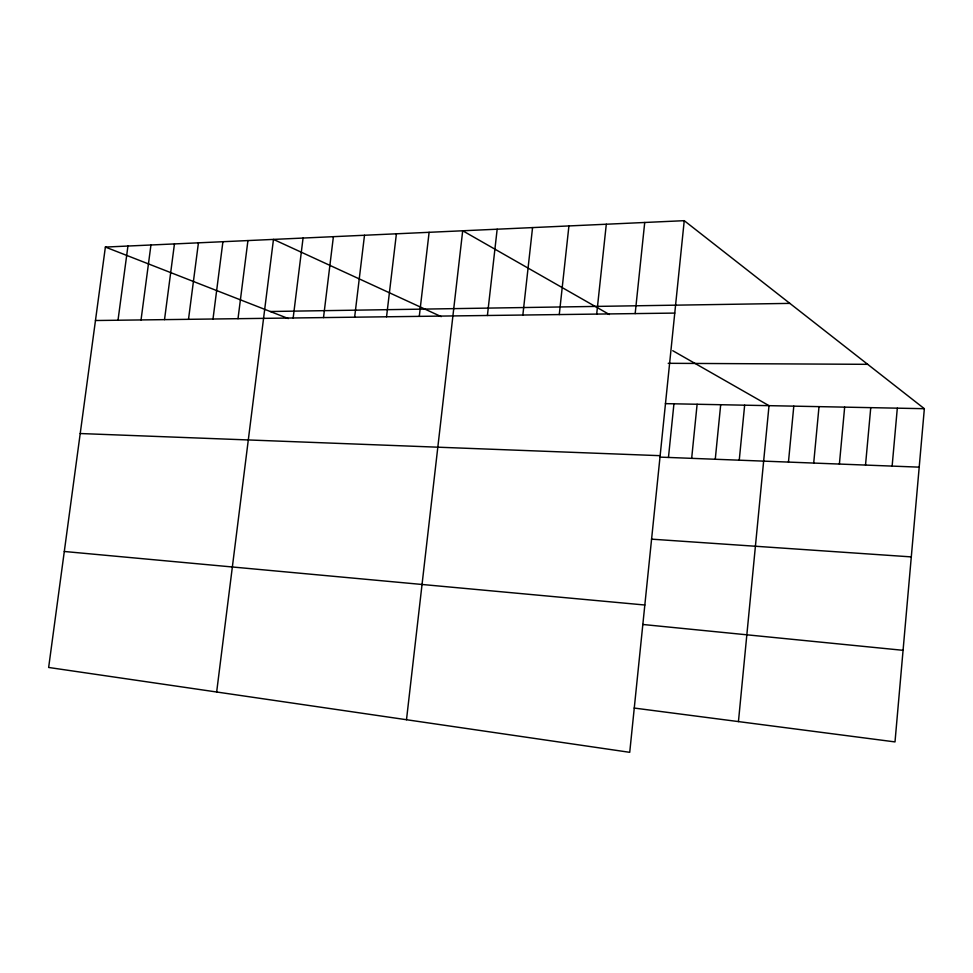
<?xml version="1.0" encoding="UTF-8"?>
<svg xmlns="http://www.w3.org/2000/svg" width="973" height="973" viewBox="0 0 973 973"><rect width="100%" height="100%" fill="white"/><g stroke="black" fill="none" stroke-linecap="round" stroke-linejoin="round"><path stroke-width="1.46" d="M684.238 220.676L629.726 752.324L48.65 667.466L105.376 247.069L684.238 220.676L924.35 408.696L895.002 741.913L634.177 708.052M892.132 466.103L897.313 408.161M865.52 465.07L870.75 407.651M839.395 464.06L844.661 407.14M813.708 463.063L819.011 406.641M788.458 462.09L793.798 406.142M739.249 460.18L744.649 405.182M738.446 721.589L769.011 405.668L672.744 350.694M715.264 459.256L720.689 404.719M691.669 458.344L697.118 404.257M668.463 457.444L673.936 403.807M635.174 313.598L644.722 222.476M596.692 314.084L606.301 224.228M559.268 314.571L568.925 225.931M522.854 315.033L532.559 227.585M487.412 315.495L497.167 229.202M406.495 719.728L462.698 230.771L609.378 314.522M419.29 316.359L429.117 232.304M386.549 316.784L396.4 233.8M354.634 317.198L364.498 235.259M323.51 317.599L333.398 236.67M293.165 317.989L303.065 238.057M238.008 318.694L247.933 240.574M216.663 691.998L273.474 239.407L441.256 316.639M213.002 319.01L222.914 241.718M188.507 319.326L198.431 242.824M164.522 319.631L174.447 243.919M118.013 320.226L127.937 246.047M141.036 319.935L150.949 244.989M270.275 311.506L789.857 303.381M95.463 320.518L674.763 313.087M668.208 363.306L867.685 364.328M665.386 403.637L924.35 408.696M80.212 433.532L660.144 455.68M659.913 457.115L919.205 467.149M651.496 539.151L911.3 556.897M64.303 551.484L644.831 605.011M642.752 624.471L903.078 650.317M105.376 247.069L288.336 318.572"/></g></svg>
